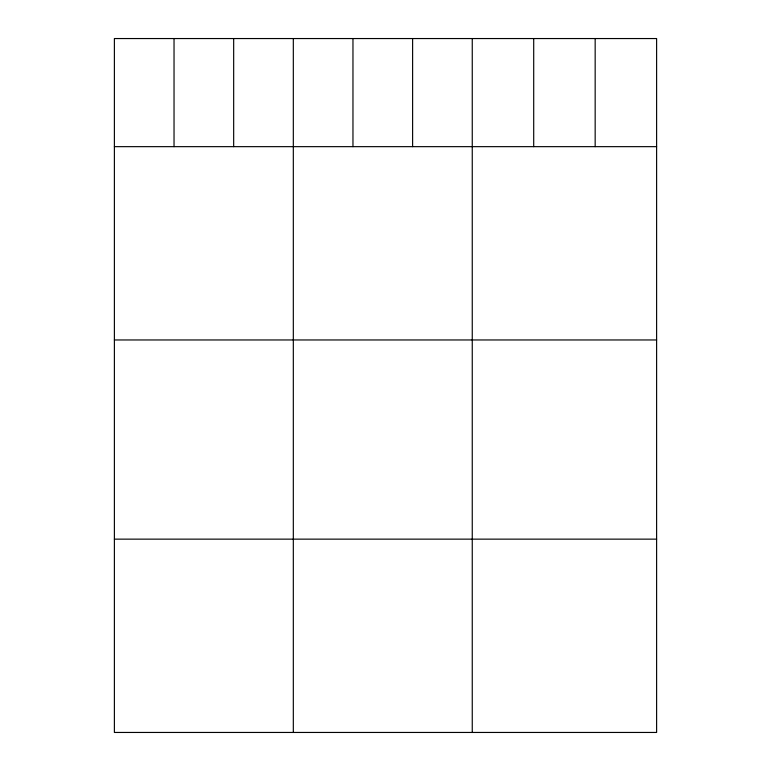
<?xml version="1.0" encoding="UTF-8"?>
<svg xmlns="http://www.w3.org/2000/svg" width="771" height="771" viewBox="0 0 771 771"><rect width="100%" height="100%" fill="white"/><g stroke="black" fill="none" stroke-linecap="round" stroke-linejoin="round"><path stroke-width="1.16" d="M656.613 146.654L656.613 732.45L114.387 732.45L114.387 38.55L656.613 38.55L656.613 146.654L114.387 146.654M114.387 339.963L656.613 339.963M114.387 539.141L656.613 539.141M595.164 38.55L595.164 146.654M533.705 38.55L533.705 146.654M472.257 38.55L472.257 732.45M412.61 38.55L412.61 146.654M352.964 38.55L352.964 146.654M293.317 38.55L293.317 732.45M233.671 38.55L233.671 146.654M174.034 38.55L174.034 146.654"/></g></svg>
